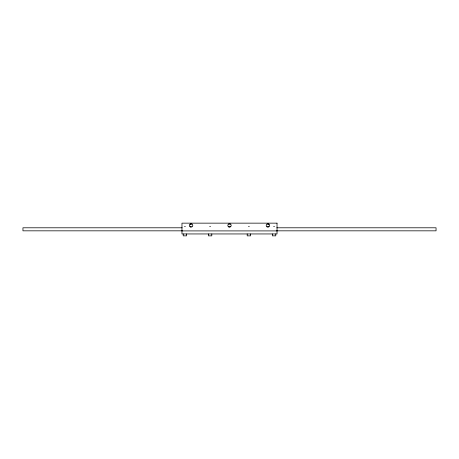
<?xml version="1.0" encoding="UTF-8"?>
<svg xmlns="http://www.w3.org/2000/svg" width="459" height="459" viewBox="0 0 459 459"><rect width="100%" height="100%" fill="white"/><g stroke="black" fill="none" stroke-linecap="round" stroke-linejoin="round"><path stroke-width="0.69" d="M184.484 226.344L185.356 226.344M209.671 226.344L210.543 226.344M248.457 226.344L249.329 226.344M273.644 226.344L274.516 226.344M182.166 227.79L22.95 227.79L22.95 230.831L182.166 230.831M276.834 227.79L436.05 227.79L436.05 230.831L276.834 230.831M181.971 230.906L277.029 230.906M275.773 233.947L275.773 235.851L272.399 235.851L272.394 233.947M250.585 233.947L250.585 235.851L247.212 235.851L247.206 233.947M211.794 233.947L211.794 235.851L208.42 235.851L208.415 233.947M186.606 233.947L186.606 235.851L183.233 235.851L183.227 233.947M268.911 226.098A1.044 1.044 0 0 1 268.291 226.786M267.333 226.689A1.044 1.044 0 0 1 267.167 226.551M267.247 224.239A1.044 1.044 0 0 1 268.876 224.669M230.24 226.551A1.044 1.044 0 0 1 229.689 226.838M229.311 226.838A1.044 1.044 0 0 1 228.76 226.551M228.84 224.239A1.044 1.044 0 0 1 229.311 224.021M229.689 224.021A1.044 1.044 0 0 1 230.16 224.239M191.833 226.551A1.044 1.044 0 0 1 191.667 226.689M190.709 226.786A1.044 1.044 0 0 1 190.089 226.098M190.124 224.669A1.044 1.044 0 0 1 191.753 224.239M277.029 223.149L181.971 223.149L181.971 233.947L277.029 233.947L277.029 223.149M267.058 226.895A1.693 1.693 0 0 0 269.594 225.432A1.693 1.693 0 0 0 267.058 223.969A1.693 1.693 0 0 0 267.058 226.895M228.657 226.895A1.693 1.693 0 0 0 231.193 225.432A1.693 1.693 0 0 0 228.657 223.969A1.693 1.693 0 0 0 228.657 226.895M190.25 226.895A1.693 1.693 0 0 0 192.786 225.432A1.693 1.693 0 0 0 190.25 223.969A1.693 1.693 0 0 0 190.25 226.895"/></g></svg>
